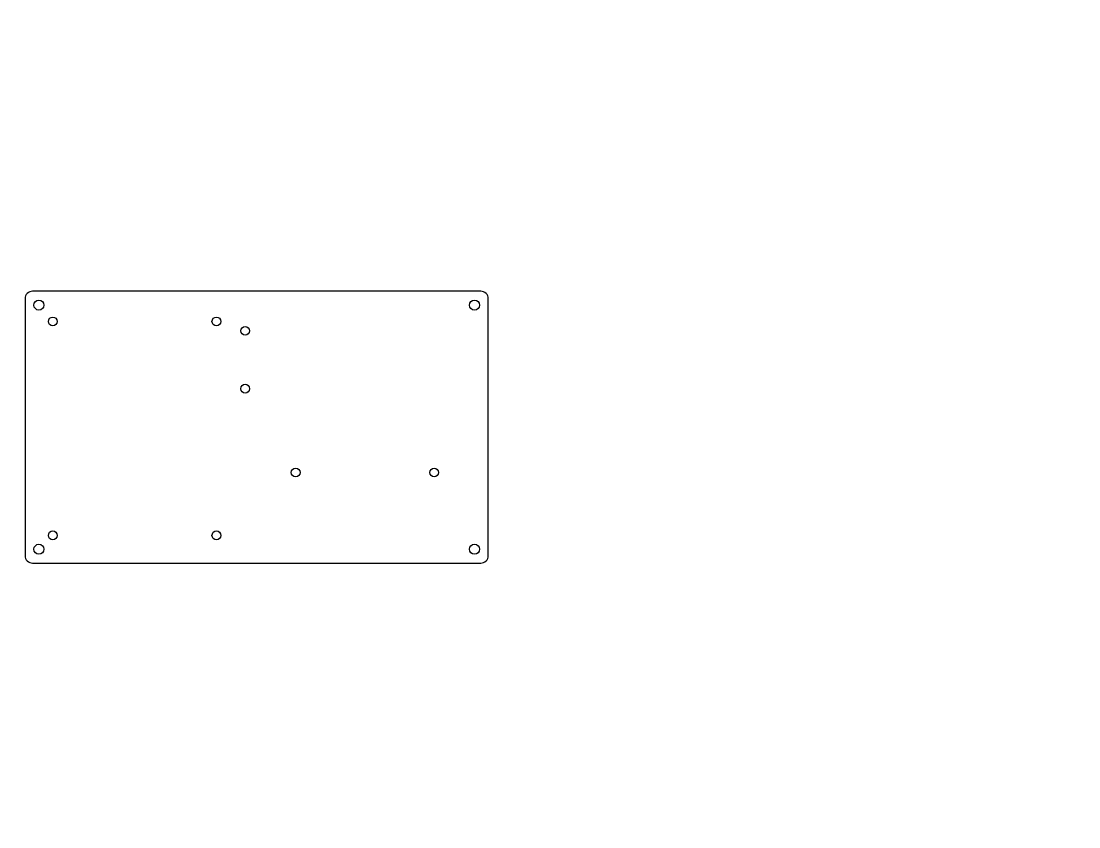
# Paper-space layout 'Layout1' of a CAD drawing. Header units: millimetres. Extents: x 1.05 to 9.45, y 0.8 to 7.2.
# The model-space entities are those that its viewports show. They can reach past a viewport. Long polylines and large blocks are cut down to what shows.
import ezdxf

# ---------------------------------------------------------------- set-up
doc = ezdxf.new("R2010")
doc.units = ezdxf.units.MM
doc.header["$MEASUREMENT"] = 0
doc.layers.add('OUTPUT', color=7, linetype='Continuous')
doc.layers.get('0').off()

msp = doc.modelspace()

# ---------------------------------------------------------------- linework, layer by layer
at = {"layer": 'OUTPUT', "color": 1}
msp.add_lwpolyline([(3, 0), (181, 0, 0.414214), (184, 3), (184, 105, 0.414214), (181, 108), (3, 108, 0.414214), (0, 105), (0, 3, 0.414214)], format="xyb", close=True, dxfattribs=at)
for centre, radius in [((5.5, 102.5), 2), ((178.5, 102.5), 2), ((11, 96), 1.75), ((76, 96), 1.75), ((87.41, 92.27), 1.75), ((87.41, 69.27), 1.75), ((107.5, 36), 1.75), ((162.5, 36), 1.75), ((11, 11), 1.75), ((76, 11), 1.75), ((5.5, 5.5), 2), ((178.5, 5.5), 2)]:
    msp.add_circle(centre, radius, dxfattribs=at)

psp = doc.layouts.get("Layout1")

# ---------------------------------------------------------------- viewports
at = {"layer": '0'}
psp.add_viewport(center=(5.25, 4), size=(8.4, 6.4), view_center_point=(208.5, 55.25), view_height=320.070629, dxfattribs=at)

doc.saveas('drawing.dxf')
